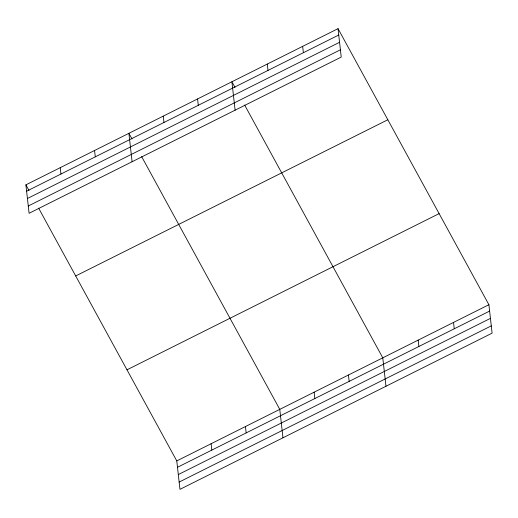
<?xml version="1.0" encoding="UTF-8"?>
<svg xmlns="http://www.w3.org/2000/svg" width="518" height="518" viewBox="0 0 518 518"><rect width="100%" height="100%" fill="white"/><g stroke="black" fill="none" stroke-linecap="round" stroke-linejoin="round"><path stroke-width="0.78" d="M338.04 28.652L341.226 57.084L29.092 213.28L25.9 184.848L338.04 28.652L488.908 304.72L492.1 333.152L179.96 489.348L176.774 460.916L38.636 208.152M26.612 191.213L338.753 35.017M27.428 198.498L339.568 42.295M28.27 206.002L340.41 49.799M75.686 275.952L387.827 119.755M126.988 369.813L439.122 213.617M176.774 460.916L488.908 304.72M177.486 467.281L489.627 311.085M178.302 474.566L490.442 318.363M179.144 482.07L491.284 325.867M234.997 87.406L231.909 81.76L235.101 110.192M244.645 105.063L382.783 357.828L385.975 386.26M131.993 138.953L128.904 133.301L132.096 161.739M141.641 156.611L279.778 409.369L282.97 437.807M25.9 184.848L28.989 190.501M453.535 322.423L454.247 328.788M418.162 340.125L418.874 346.49M348.446 375.006L349.164 381.371M302.661 46.355L303.38 52.719M314.115 392.191L314.827 398.556M267.288 64.057L268 70.422M245.441 426.554L246.16 432.918M197.578 98.938L198.29 105.303M211.111 443.732L211.823 450.103M163.241 116.123L163.953 122.488M94.567 150.485L95.286 156.85M60.237 167.67L60.949 174.035"/></g></svg>
